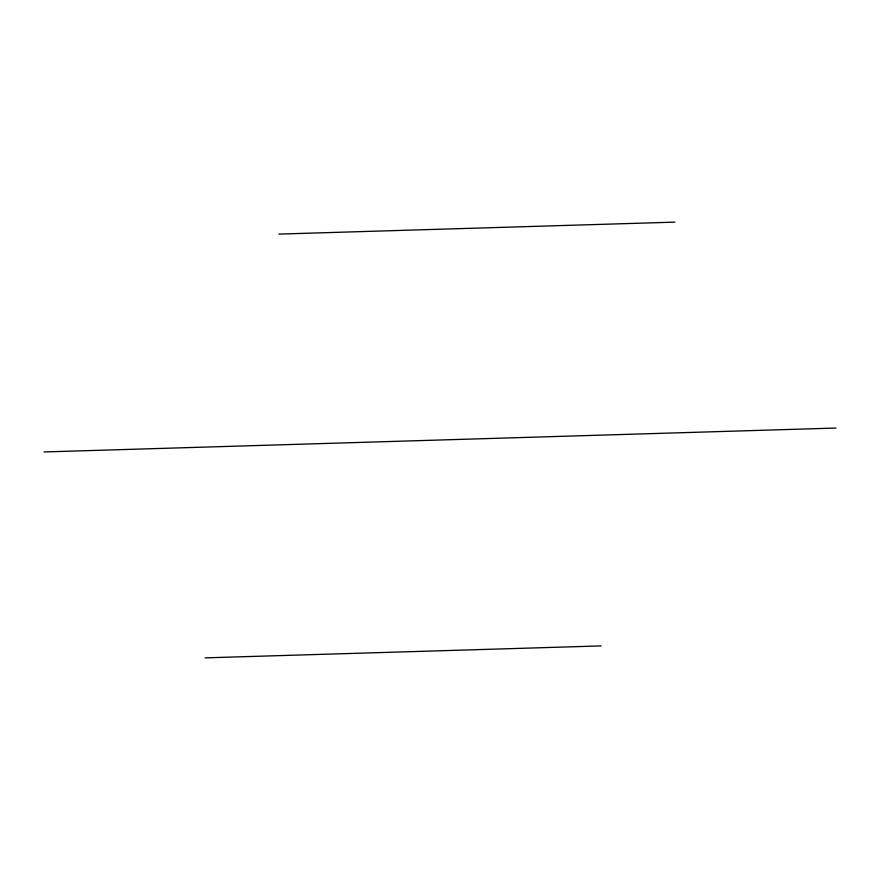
<?xml version="1.0" encoding="UTF-8"?>
<svg xmlns="http://www.w3.org/2000/svg" width="880" height="880" viewBox="0 0 880 880"><rect width="100%" height="100%" fill="white"/><g stroke="black" fill="none" stroke-linecap="round" stroke-linejoin="round"><path stroke-width="1.32" d="M278.872 234.091L674.872 222.134M44 451.957L836 428.043M205.128 657.866L601.128 645.909"/></g></svg>
